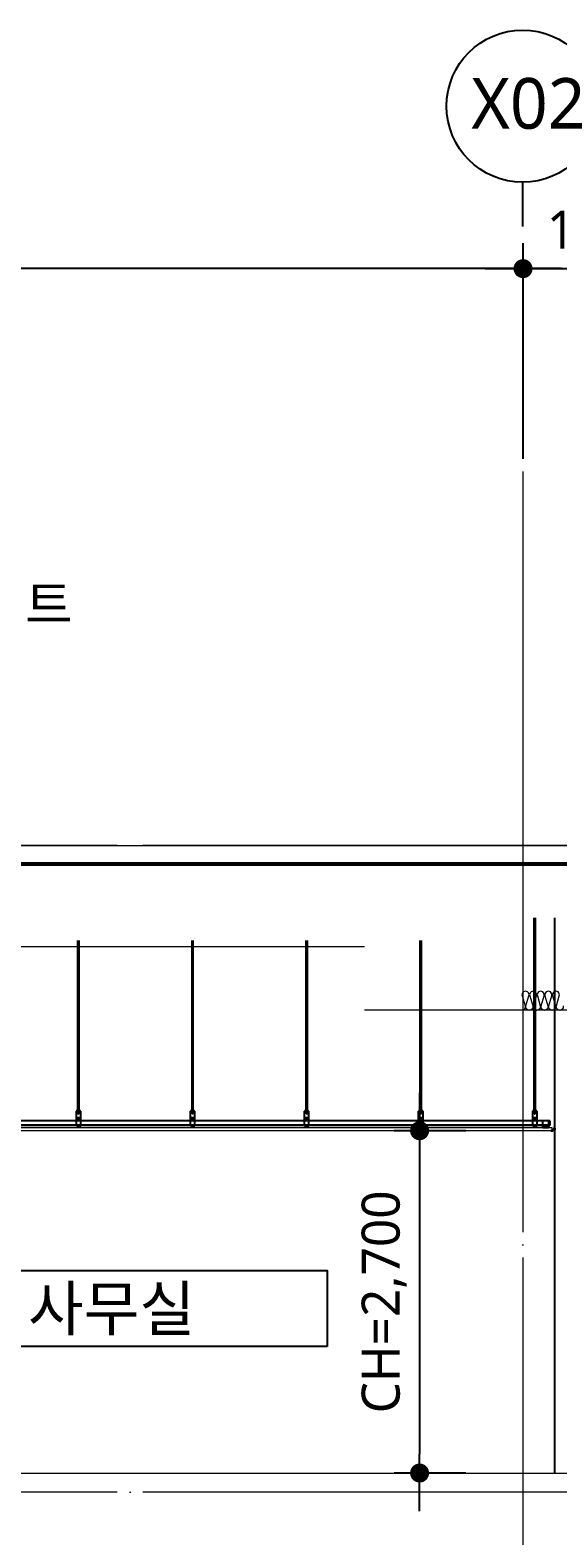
# Model space of a CAD drawing. Header units: millimetres. Extents: x -420989 to -259189, y -1306565 to -1134794.
# Drawn here: x -274313 to -270149, y -1146940 to -1135062 of the extents above; entities that cross this region are included whole.
import ezdxf
from ezdxf.enums import TextEntityAlignment as Align

# ---------------------------------------------------------------- set-up
doc = ezdxf.new("R2010")
doc.units = ezdxf.units.MM
doc.header["$LTSCALE"] = 100
doc.header["$MEASUREMENT"] = 0
doc.linetypes.add('CEN', pattern=[62, 60, -1, 0, -1])
doc.linetypes.add('HID', pattern=[2, 1.1, -0.9])
doc.layers.get('0').update_dxf_attribs({"linetype": 'CONTINUOUS'})
for name, color, linetype, lineweight in [('A-AXIS-BUBL', 7, 'CONTINUOUS', 25), ('A-AXIS-LINE', 1, 'CEN', 15), ('A-CONC-LIN1', 2, 'CONTINUOUS', 40), ('A-CONC-LIN2', 7, 'CONTINUOUS', 25), ('A-MKXS-TEXT1', 3, 'CONTINUOUS', 25), ('A-MKXX-NAME', 3, 'CONTINUOUS', 25), ('A-MKXX-SYMB', 7, 'CONTINUOUS', 25), ('A-WAXM-DRYW', 4, 'CONTINUOUS', 25), ('A-XXXX-FIN2', 6, 'CONTINUOUS', 20), ('A-XXXX-INSL2', 8, 'CONTINUOUS', 18), ('A-XXXX-SYMB', 7, 'CONTINUOUS', 25), ('A-XXXX-TXT2', 3, 'CONTINUOUS', 25), ('A-XXXX-WAT1', 9, 'HID', 20)]:
    doc.layers.add(name, color=color, linetype=linetype, lineweight=lineweight)
for name, color, linetype in [('A-DIMS', 7, 'CONTINUOUS'), ('CEIL', 8, 'CONTINUOUS'), ('ELE-8', 8, 'CONTINUOUS'), ('FIN', 5, 'CONTINUOUS')]:
    doc.layers.add(name, color=color, linetype=linetype)
doc.styles.add('HY울릉도L', font='')
doc.styles.add('맑은고딕', font='malgun.ttf')
doc.styles.get('HY울릉도L').set_extended_font_data('HYwulM')
doc.dimstyles.new('CDIM', dxfattribs={"dimtxt": 3, "dimasz": 1.5, "dimexe": 2, "dimexo": 1, "dimgap": 1, "dimtad": 1, "dimdec": 0, "dimrnd": 0.5, "dimzin": 0, "dimdsep": 32, "dimlunit": 6, "dimtxsty": 'HY울릉도L', "dimblk1": '_CIDOT', "dimblk2": '_CIDOT', "dimsah": 1, "dimcen": 5.5, "dimclrd": 2, "dimclre": 2, "dimclrt": 7, "dimadec": 0, "dimazin": 0, "dimtfac": 1, "dimtdec": 0, "dimtix": 1, "dimtmove": 2, "dimatfit": 1, "dimldrblk": '_CIDOT', "dimfxl": 1, "dimtolj": 1, "dimtzin": 0, "dimlwd": -1, "dimarcsym": 0})

# ---------------------------------------------------------------- blocks, each defined once
blk = doc.blocks.new('_CIDOT')
at = {"color": 0, "linetype": 'ByBlock'}
blk.add_line((2, 0), (-1, 0), dxfattribs=at)
at = {"color": 0, "linetype": 'ByBlock', "const_width": 0.5}
blk.add_lwpolyline([(-0.25, 0, 1), (0.25, 0, 1)], format="xyb", close=True, dxfattribs=at)
blk = doc.blocks.new('*D119')
at = {"layer": 'A-DIMS', "lineweight": -2, "transparency": 16777216}
for p, q in [((-281424, -1138444), (-281424, -1136744)), ((-270424, -1138444), (-270424, -1136744))]:
    blk.add_line(p, q, dxfattribs=at)
at = {"layer": 'A-DIMS', "transparency": 16777216}
blk.add_line((-270574, -1136944), (-281274, -1136944), dxfattribs=at)
at = {"layer": 'A-DIMS', "transparency": 16777216, "xscale": 150, "yscale": 150, "zscale": 150, "rotation": 180}
blk.add_blockref('_CIDOT', (-281424, -1136944), dxfattribs=at)
at = {"layer": 'A-DIMS', "transparency": 16777216, "xscale": 150, "yscale": 150, "zscale": 150}
blk.add_blockref('_CIDOT', (-270424, -1136944), dxfattribs=at)
at = {"layer": 'A-DIMS', "color": 3, "transparency": 16777216, "insert": (-275924, -1136663), "char_height": 300, "attachment_point": 5, "style": '맑은고딕'}
blk.add_mtext('\\A1;11,000', dxfattribs=at)
blk = doc.blocks.new('ARROW2')
blk.add_lwpolyline([(-1.002, 0.87), (-0.262, 0), (-1.002, -0.87), (-0.85, -1), (0, 0), (-0.85, 1)], close=True)
for points in [[(-1.002, 0.87), (-0.85, 1), (-0.262, 0), (0, 0)], [(-0.262, 0), (0, 0), (-1.002, -0.87), (-0.85, -1)]]:
    blk.add_solid(points)
at = {"layer": 'A-XXXX-SYMB'}
blk.add_line((0, 0), (-1.002, 0), dxfattribs=at)
blk = doc.blocks.new('*D144')
at = {"layer": 'A-DIMS', "lineweight": -2, "transparency": 16777216}
blk.add_line((-270424, -1138444), (-270424, -1136744), dxfattribs=at)
at = {"layer": 'A-DIMS', "transparency": 16777216}
blk.add_line((-270274, -1136944), (-267574, -1136944), dxfattribs=at)
at = {"layer": 'A-DIMS', "transparency": 16777216, "xscale": 150, "yscale": 150, "zscale": 150, "rotation": 180}
blk.add_blockref('_CIDOT', (-270424, -1136944), dxfattribs=at)
at = {"layer": 'A-DIMS', "transparency": 16777216, "xscale": 150, "yscale": 150, "zscale": 150}
blk.add_blockref('ARROW2', (-267424, -1136944), dxfattribs=at)
at = {"layer": 'A-DIMS', "color": 3, "transparency": 16777216, "insert": (-268924, -1136663), "char_height": 300, "attachment_point": 5, "style": '맑은고딕'}
blk.add_mtext('\\A1;11,000 TO X03', dxfattribs=at)
blk = doc.blocks.new('*D154')
at = {"layer": 'A-DIMS', "lineweight": -2, "transparency": 16777216}
for p, q in [((-270874, -1143744), (-271440, -1143744)), ((-270874, -1146444), (-271440, -1146444))]:
    blk.add_line(p, q, dxfattribs=at)
at = {"layer": 'A-DIMS', "transparency": 16777216}
blk.add_line((-271240, -1143894), (-271240, -1146294), dxfattribs=at)
at = {"layer": 'A-DIMS', "transparency": 16777216, "xscale": 150, "yscale": 150, "zscale": 150}
for p, rotation in [((-271240, -1143744), 90), ((-271240, -1146444), 270)]:
    blk.add_blockref('_CIDOT', p, dxfattribs=dict(at, rotation=rotation))
at = {"layer": 'A-DIMS', "color": 3, "transparency": 16777216, "insert": (-271520, -1145094), "char_height": 300, "attachment_point": 5, "rotation": 90, "style": '맑은고딕'}
blk.add_mtext('\\A1;CH=2,700', dxfattribs=at)

msp = doc.modelspace()

# ---------------------------------------------------------------- linework, layer by layer
at = {"layer": 'A-AXIS-BUBL', "ltscale": 0.2}
msp.add_line((-270424.4, -1136612.4), (-270424.4, -1136262.4), dxfattribs=at)
msp.add_circle((-270426.9, -1135662.4), 600, dxfattribs=at)
at = {"layer": 'A-AXIS-LINE'}
for p, q in [((-270424.4, -1138544.2), (-270424.4, -1180738.7)), ((-267424.4, -1141494.2), (-284424.4, -1141494.2)), ((-267424.4, -1146594.2), (-284424.4, -1146594.2))]:
    msp.add_line(p, q, dxfattribs=at)
at = {"layer": 'A-CONC-LIN1'}
msp.add_line((-281724.4, -1141644.2), (-268924.4, -1141644.2), dxfattribs=at)
at = {"layer": 'A-CONC-LIN2'}
msp.add_lwpolyline([(-268924.4, -1141634.2), (-281699.4, -1141634.2), (-281714.4, -1141619.2), (-281714.4, -1140469.2), (-281739.4, -1140464.2)], dxfattribs=at)
at = {"layer": 'A-MKXX-SYMB'}
msp.add_lwpolyline([(-271969.5, -1145446.7), (-275369.5, -1145446.7), (-275369.5, -1144846.7), (-271969.5, -1144846.7)], close=True, dxfattribs=at)
at = {"layer": 'A-WAXM-DRYW'}
msp.add_line((-270174.4, -1146444.2), (-270174.4, -1142064.2), dxfattribs=at)
at = {"layer": 'A-XXXX-FIN2'}
for p, q in [((-281694.4, -1141494.2), (-268924.4, -1141494.2)), ((-270193.2, -1143722.2), (-281555.6, -1143722.2)), ((-270193.2, -1143744.2), (-281555.6, -1143744.2)), ((-270193.2, -1143744.2), (-270193.2, -1143722.2)), ((-281824.4, -1146444.2), (-268908.4, -1146444.2))]:
    msp.add_line(p, q, dxfattribs=at)
at = {"layer": 'A-XXXX-INSL2'}
for p, q in [((-271674.4, -1142294.2), (-280174.4, -1142294.2)), ((-269174.4, -1142794.2), (-271674.4, -1142794.2))]:
    msp.add_line(p, q, dxfattribs=at)
msp.add_lwpolyline([(-270107.9, -1142757.9, -1.37259), (-270160.9, -1142757.9), (-270137.9, -1142680.6, 1.37259), (-270190.9, -1142680.6), (-270167.9, -1142757.9, -1.37259), (-270220.9, -1142757.9), (-270197.9, -1142680.6, 1.37259), (-270250.9, -1142680.6), (-270227.9, -1142757.9, -1.37259), (-270280.9, -1142757.9), (-270257.9, -1142680.6, 1.37259), (-270310.9, -1142680.6), (-270287.9, -1142757.9, -1.37259), (-270340.9, -1142757.9), (-270317.9, -1142680.6, 1.37259), (-270370.9, -1142680.6), (-270347.9, -1142757.9, -1.37259), (-270400.9, -1142757.9), (-270377.9, -1142680.6, 1.37259), (-270430.9, -1142680.6), (-270407.9, -1142757.9, -0.3979007), (-270424.4, -1142792.4, -0.3979007)], format="xyb", dxfattribs=at)
at = {"layer": 'A-XXXX-WAT1', "ltscale": 50}
msp.add_lwpolyline([(-281739.4, -1140464.2), (-281719.4, -1140472.2), (-281719.4, -1141621.3), (-281701.5, -1141639.2), (-268924.4, -1141639.2)], dxfattribs=at)
at = {"layer": 'CEIL', "color": 9}
for p, q in [((-270205, -1143746.2), (-270205, -1143744.2)), ((-270192, -1143744.2), (-270205, -1143744.2)), ((-270205, -1143746.2), (-270205, -1143744.2)), ((-270192, -1143744.2), (-270205, -1143744.2)), ((-270192, -1143744.2), (-270205, -1143744.2)), ((-270190, -1143746.2), (-270205, -1143746.2)), ((-270190, -1143746.2), (-270205, -1143746.2)), ((-270176.4, -1143737.2), (-270192, -1143737.2)), ((-270192, -1143744.2), (-270192, -1143737.2)), ((-270176.4, -1143737.2), (-270192, -1143737.2)), ((-270192, -1143744.2), (-270192, -1143737.2)), ((-270174.4, -1143739.2), (-270190, -1143739.2)), ((-270190, -1143746.2), (-270190, -1143739.2)), ((-270174.4, -1143739.2), (-270190, -1143739.2)), ((-270190, -1143746.2), (-270190, -1143739.2)), ((-270186.1, -1143728.1), (-270164.3, -1143728.1)), ((-270174.4, -1143714.2), (-270176.4, -1143714.2)), ((-270176.4, -1143737.2), (-270176.4, -1143714.2)), ((-270174.4, -1143714.2), (-270176.4, -1143714.2)), ((-270176.4, -1143737.2), (-270176.4, -1143714.2))]:
    msp.add_line(p, q, dxfattribs=at)
at = {"layer": 'ELE-8'}
for p, q in [((-270335.4, -1143610.7), (-270335.4, -1142064.2)), ((-270325.4, -1143610.7), (-270325.4, -1142064.2)), ((-273935.4, -1143610.7), (-273935.4, -1142244.2)), ((-273925.4, -1143610.7), (-273925.4, -1142244.2)), ((-273035.4, -1143610.7), (-273035.4, -1142244.2)), ((-273025.4, -1143610.7), (-273025.4, -1142244.2)), ((-272135.4, -1143610.7), (-272135.4, -1142244.2)), ((-272125.4, -1143610.7), (-272125.4, -1142244.2)), ((-271235.4, -1143610.7), (-271235.4, -1142244.2)), ((-271225.4, -1143610.7), (-271225.4, -1142244.2)), ((-273947.9, -1143589.2), (-273912.9, -1143589.2)), ((-273947.9, -1143709.2), (-273947.9, -1143589.2)), ((-273947.9, -1143591.2), (-273912.9, -1143591.2)), ((-273947.9, -1143639.2), (-273912.9, -1143639.2)), ((-273942.4, -1143593.2), (-273942.4, -1143587.2)), ((-273942.4, -1143587.2), (-273918.4, -1143587.2)), ((-273942.4, -1143593.2), (-273918.4, -1143593.2)), ((-273942.4, -1143593.2), (-273918.4, -1143593.2)), ((-273939.4, -1143579.2), (-273940.4, -1143580.2)), ((-273940.4, -1143587.2), (-273940.4, -1143580.2)), ((-273940.4, -1143587.2), (-273940.4, -1143580.2)), ((-273940.4, -1143600.2), (-273940.4, -1143593.2)), ((-273939.4, -1143601.2), (-273940.4, -1143600.2)), ((-273939.4, -1143601.2), (-273940.4, -1143600.2)), ((-273939.4, -1143579.2), (-273921.4, -1143579.2)), ((-273939.4, -1143601.2), (-273921.4, -1143601.2)), ((-273937.1, -1143579.2), (-273935.4, -1143580.9)), ((-273937.1, -1143587.2), (-273935.4, -1143585.6)), ((-273937.1, -1143593.2), (-273935.4, -1143594.9)), ((-273937.1, -1143593.2), (-273935.4, -1143594.9)), ((-273937.1, -1143601.2), (-273935.4, -1143599.6)), ((-273933.7, -1143579.2), (-273935.4, -1143580.9)), ((-273933.7, -1143587.2), (-273935.4, -1143585.6)), ((-273933.7, -1143593.2), (-273935.4, -1143594.9)), ((-273935.4, -1143610.7), (-273935.4, -1143593.2)), ((-273933.7, -1143593.2), (-273935.4, -1143594.9)), ((-273933.7, -1143601.2), (-273935.4, -1143599.6)), ((-273925.4, -1143610.7), (-273935.4, -1143610.7)), ((-273935.4, -1143610.7), (-273934.4, -1143611.7)), ((-273926.4, -1143611.7), (-273934.4, -1143611.7)), ((-273930.4, -1143601.2), (-273930.4, -1143593.2)), ((-273930.4, -1143601.2), (-273930.4, -1143593.2)), ((-273927.1, -1143579.2), (-273925.4, -1143580.9)), ((-273927.1, -1143587.2), (-273925.4, -1143585.6)), ((-273927.1, -1143593.2), (-273925.4, -1143594.9)), ((-273927.1, -1143601.2), (-273925.4, -1143599.6)), ((-273925.4, -1143610.7), (-273926.4, -1143611.7)), ((-273923.7, -1143579.2), (-273925.4, -1143580.9)), ((-273923.7, -1143587.2), (-273925.4, -1143585.6)), ((-273923.7, -1143593.2), (-273925.4, -1143594.9)), ((-273925.4, -1143610.7), (-273925.4, -1143593.2)), ((-273923.7, -1143601.2), (-273925.4, -1143599.6)), ((-273920.4, -1143580.2), (-273921.4, -1143579.2)), ((-273920.4, -1143600.2), (-273921.4, -1143601.2)), ((-273920.4, -1143587.2), (-273920.4, -1143580.2)), ((-273920.4, -1143587.2), (-273920.4, -1143580.2)), ((-273920.4, -1143600.2), (-273920.4, -1143593.2)), ((-273918.4, -1143593.2), (-273918.4, -1143587.2)), ((-273912.9, -1143709.2), (-273912.9, -1143589.2)), ((-273047.9, -1143589.2), (-273012.9, -1143589.2)), ((-273047.9, -1143709.2), (-273047.9, -1143589.2)), ((-273047.9, -1143591.2), (-273012.9, -1143591.2)), ((-273047.9, -1143639.2), (-273012.9, -1143639.2)), ((-273042.4, -1143593.2), (-273042.4, -1143587.2)), ((-273042.4, -1143587.2), (-273018.4, -1143587.2)), ((-273042.4, -1143593.2), (-273018.4, -1143593.2)), ((-273042.4, -1143593.2), (-273018.4, -1143593.2)), ((-273039.4, -1143579.2), (-273040.4, -1143580.2)), ((-273040.4, -1143587.2), (-273040.4, -1143580.2)), ((-273040.4, -1143587.2), (-273040.4, -1143580.2)), ((-273040.4, -1143600.2), (-273040.4, -1143593.2)), ((-273039.4, -1143601.2), (-273040.4, -1143600.2)), ((-273039.4, -1143601.2), (-273040.4, -1143600.2)), ((-273039.4, -1143579.2), (-273021.4, -1143579.2)), ((-273039.4, -1143601.2), (-273021.4, -1143601.2)), ((-273037.1, -1143579.2), (-273035.4, -1143580.9)), ((-273037.1, -1143587.2), (-273035.4, -1143585.6)), ((-273037.1, -1143593.2), (-273035.4, -1143594.9)), ((-273037.1, -1143593.2), (-273035.4, -1143594.9)), ((-273037.1, -1143601.2), (-273035.4, -1143599.6)), ((-273033.7, -1143579.2), (-273035.4, -1143580.9)), ((-273033.7, -1143587.2), (-273035.4, -1143585.6)), ((-273033.7, -1143593.2), (-273035.4, -1143594.9)), ((-273035.4, -1143610.7), (-273035.4, -1143593.2)), ((-273033.7, -1143593.2), (-273035.4, -1143594.9)), ((-273033.7, -1143601.2), (-273035.4, -1143599.6)), ((-273025.4, -1143610.7), (-273035.4, -1143610.7)), ((-273035.4, -1143610.7), (-273034.4, -1143611.7)), ((-273026.4, -1143611.7), (-273034.4, -1143611.7)), ((-273030.4, -1143601.2), (-273030.4, -1143593.2)), ((-273030.4, -1143601.2), (-273030.4, -1143593.2)), ((-273027.1, -1143579.2), (-273025.4, -1143580.9)), ((-273027.1, -1143587.2), (-273025.4, -1143585.6)), ((-273027.1, -1143593.2), (-273025.4, -1143594.9)), ((-273027.1, -1143601.2), (-273025.4, -1143599.6)), ((-273025.4, -1143610.7), (-273026.4, -1143611.7)), ((-273023.7, -1143579.2), (-273025.4, -1143580.9)), ((-273023.7, -1143587.2), (-273025.4, -1143585.6)), ((-273023.7, -1143593.2), (-273025.4, -1143594.9)), ((-273025.4, -1143610.7), (-273025.4, -1143593.2)), ((-273023.7, -1143601.2), (-273025.4, -1143599.6)), ((-273020.4, -1143580.2), (-273021.4, -1143579.2)), ((-273020.4, -1143600.2), (-273021.4, -1143601.2)), ((-273020.4, -1143587.2), (-273020.4, -1143580.2)), ((-273020.4, -1143587.2), (-273020.4, -1143580.2)), ((-273020.4, -1143600.2), (-273020.4, -1143593.2)), ((-273018.4, -1143593.2), (-273018.4, -1143587.2)), ((-273012.9, -1143709.2), (-273012.9, -1143589.2)), ((-272147.9, -1143589.2), (-272112.9, -1143589.2)), ((-272147.9, -1143709.2), (-272147.9, -1143589.2)), ((-272147.9, -1143591.2), (-272112.9, -1143591.2)), ((-272147.9, -1143639.2), (-272112.9, -1143639.2)), ((-272142.4, -1143593.2), (-272142.4, -1143587.2)), ((-272142.4, -1143587.2), (-272118.4, -1143587.2)), ((-272142.4, -1143593.2), (-272118.4, -1143593.2)), ((-272142.4, -1143593.2), (-272118.4, -1143593.2)), ((-272139.4, -1143579.2), (-272140.4, -1143580.2)), ((-272140.4, -1143587.2), (-272140.4, -1143580.2)), ((-272140.4, -1143587.2), (-272140.4, -1143580.2)), ((-272140.4, -1143600.2), (-272140.4, -1143593.2)), ((-272139.4, -1143601.2), (-272140.4, -1143600.2)), ((-272139.4, -1143601.2), (-272140.4, -1143600.2)), ((-272139.4, -1143579.2), (-272121.4, -1143579.2)), ((-272139.4, -1143601.2), (-272121.4, -1143601.2)), ((-272137.1, -1143579.2), (-272135.4, -1143580.9)), ((-272137.1, -1143587.2), (-272135.4, -1143585.6)), ((-272137.1, -1143593.2), (-272135.4, -1143594.9)), ((-272137.1, -1143593.2), (-272135.4, -1143594.9)), ((-272137.1, -1143601.2), (-272135.4, -1143599.6)), ((-272133.7, -1143579.2), (-272135.4, -1143580.9)), ((-272133.7, -1143587.2), (-272135.4, -1143585.6)), ((-272133.7, -1143593.2), (-272135.4, -1143594.9)), ((-272135.4, -1143610.7), (-272135.4, -1143593.2)), ((-272133.7, -1143593.2), (-272135.4, -1143594.9)), ((-272133.7, -1143601.2), (-272135.4, -1143599.6)), ((-272125.4, -1143610.7), (-272135.4, -1143610.7)), ((-272135.4, -1143610.7), (-272134.4, -1143611.7)), ((-272126.4, -1143611.7), (-272134.4, -1143611.7)), ((-272130.4, -1143601.2), (-272130.4, -1143593.2)), ((-272130.4, -1143601.2), (-272130.4, -1143593.2)), ((-272127.1, -1143579.2), (-272125.4, -1143580.9)), ((-272127.1, -1143587.2), (-272125.4, -1143585.6)), ((-272127.1, -1143593.2), (-272125.4, -1143594.9)), ((-272127.1, -1143601.2), (-272125.4, -1143599.6)), ((-272125.4, -1143610.7), (-272126.4, -1143611.7)), ((-272123.7, -1143579.2), (-272125.4, -1143580.9)), ((-272123.7, -1143587.2), (-272125.4, -1143585.6)), ((-272123.7, -1143593.2), (-272125.4, -1143594.9)), ((-272125.4, -1143610.7), (-272125.4, -1143593.2)), ((-272123.7, -1143601.2), (-272125.4, -1143599.6)), ((-272120.4, -1143580.2), (-272121.4, -1143579.2)), ((-272120.4, -1143600.2), (-272121.4, -1143601.2)), ((-272120.4, -1143587.2), (-272120.4, -1143580.2)), ((-272120.4, -1143587.2), (-272120.4, -1143580.2)), ((-272120.4, -1143600.2), (-272120.4, -1143593.2)), ((-272118.4, -1143593.2), (-272118.4, -1143587.2)), ((-272112.9, -1143709.2), (-272112.9, -1143589.2)), ((-271247.9, -1143589.2), (-271212.9, -1143589.2)), ((-271247.9, -1143709.2), (-271247.9, -1143589.2)), ((-271247.9, -1143591.2), (-271212.9, -1143591.2)), ((-271247.9, -1143639.2), (-271212.9, -1143639.2)), ((-271242.4, -1143593.2), (-271242.4, -1143587.2)), ((-271242.4, -1143587.2), (-271218.4, -1143587.2)), ((-271242.4, -1143593.2), (-271218.4, -1143593.2)), ((-271242.4, -1143593.2), (-271218.4, -1143593.2)), ((-271239.4, -1143579.2), (-271240.4, -1143580.2)), ((-271240.4, -1143587.2), (-271240.4, -1143580.2)), ((-271240.4, -1143587.2), (-271240.4, -1143580.2)), ((-271240.4, -1143600.2), (-271240.4, -1143593.2)), ((-271239.4, -1143601.2), (-271240.4, -1143600.2)), ((-271239.4, -1143601.2), (-271240.4, -1143600.2)), ((-271239.4, -1143579.2), (-271221.4, -1143579.2)), ((-271239.4, -1143601.2), (-271221.4, -1143601.2)), ((-271237.1, -1143579.2), (-271235.4, -1143580.9)), ((-271237.1, -1143587.2), (-271235.4, -1143585.6)), ((-271237.1, -1143593.2), (-271235.4, -1143594.9)), ((-271237.1, -1143593.2), (-271235.4, -1143594.9)), ((-271237.1, -1143601.2), (-271235.4, -1143599.6)), ((-271233.7, -1143579.2), (-271235.4, -1143580.9)), ((-271233.7, -1143587.2), (-271235.4, -1143585.6)), ((-271233.7, -1143593.2), (-271235.4, -1143594.9)), ((-271235.4, -1143610.7), (-271235.4, -1143593.2)), ((-271233.7, -1143593.2), (-271235.4, -1143594.9)), ((-271233.7, -1143601.2), (-271235.4, -1143599.6)), ((-271225.4, -1143610.7), (-271235.4, -1143610.7)), ((-271235.4, -1143610.7), (-271234.4, -1143611.7)), ((-271226.4, -1143611.7), (-271234.4, -1143611.7)), ((-271230.4, -1143601.2), (-271230.4, -1143593.2)), ((-271230.4, -1143601.2), (-271230.4, -1143593.2)), ((-271227.1, -1143579.2), (-271225.4, -1143580.9)), ((-271227.1, -1143587.2), (-271225.4, -1143585.6)), ((-271227.1, -1143593.2), (-271225.4, -1143594.9)), ((-271227.1, -1143601.2), (-271225.4, -1143599.6)), ((-271225.4, -1143610.7), (-271226.4, -1143611.7)), ((-271223.7, -1143579.2), (-271225.4, -1143580.9)), ((-271223.7, -1143587.2), (-271225.4, -1143585.6)), ((-271223.7, -1143593.2), (-271225.4, -1143594.9)), ((-271225.4, -1143610.7), (-271225.4, -1143593.2)), ((-271223.7, -1143601.2), (-271225.4, -1143599.6)), ((-271220.4, -1143580.2), (-271221.4, -1143579.2)), ((-271220.4, -1143600.2), (-271221.4, -1143601.2)), ((-271220.4, -1143587.2), (-271220.4, -1143580.2)), ((-271220.4, -1143587.2), (-271220.4, -1143580.2)), ((-271220.4, -1143600.2), (-271220.4, -1143593.2)), ((-271218.4, -1143593.2), (-271218.4, -1143587.2)), ((-271212.9, -1143709.2), (-271212.9, -1143589.2)), ((-270347.9, -1143589.2), (-270312.9, -1143589.2)), ((-270347.9, -1143709.2), (-270347.9, -1143589.2)), ((-270347.9, -1143591.2), (-270312.9, -1143591.2)), ((-270347.9, -1143639.2), (-270312.9, -1143639.2)), ((-270342.4, -1143593.2), (-270342.4, -1143587.2)), ((-270342.4, -1143587.2), (-270318.4, -1143587.2)), ((-270342.4, -1143593.2), (-270318.4, -1143593.2)), ((-270342.4, -1143593.2), (-270318.4, -1143593.2)), ((-270339.4, -1143579.2), (-270340.4, -1143580.2)), ((-270340.4, -1143587.2), (-270340.4, -1143580.2)), ((-270340.4, -1143587.2), (-270340.4, -1143580.2)), ((-270340.4, -1143600.2), (-270340.4, -1143593.2)), ((-270339.4, -1143601.2), (-270340.4, -1143600.2)), ((-270339.4, -1143601.2), (-270340.4, -1143600.2)), ((-270339.4, -1143579.2), (-270321.4, -1143579.2)), ((-270339.4, -1143601.2), (-270321.4, -1143601.2)), ((-270337.1, -1143579.2), (-270335.4, -1143580.9)), ((-270337.1, -1143587.2), (-270335.4, -1143585.6)), ((-270337.1, -1143593.2), (-270335.4, -1143594.9)), ((-270337.1, -1143593.2), (-270335.4, -1143594.9)), ((-270337.1, -1143601.2), (-270335.4, -1143599.6)), ((-270333.7, -1143579.2), (-270335.4, -1143580.9)), ((-270333.7, -1143587.2), (-270335.4, -1143585.6)), ((-270333.7, -1143593.2), (-270335.4, -1143594.9)), ((-270335.4, -1143610.7), (-270335.4, -1143593.2)), ((-270333.7, -1143593.2), (-270335.4, -1143594.9)), ((-270333.7, -1143601.2), (-270335.4, -1143599.6)), ((-270325.4, -1143610.7), (-270335.4, -1143610.7)), ((-270335.4, -1143610.7), (-270334.4, -1143611.7)), ((-270326.4, -1143611.7), (-270334.4, -1143611.7)), ((-270330.4, -1143601.2), (-270330.4, -1143593.2)), ((-270330.4, -1143601.2), (-270330.4, -1143593.2)), ((-270327.1, -1143579.2), (-270325.4, -1143580.9)), ((-270327.1, -1143587.2), (-270325.4, -1143585.6)), ((-270327.1, -1143593.2), (-270325.4, -1143594.9)), ((-270327.1, -1143601.2), (-270325.4, -1143599.6)), ((-270325.4, -1143610.7), (-270326.4, -1143611.7)), ((-270323.7, -1143579.2), (-270325.4, -1143580.9)), ((-270323.7, -1143587.2), (-270325.4, -1143585.6)), ((-270323.7, -1143593.2), (-270325.4, -1143594.9)), ((-270325.4, -1143610.7), (-270325.4, -1143593.2)), ((-270323.7, -1143601.2), (-270325.4, -1143599.6)), ((-270320.4, -1143580.2), (-270321.4, -1143579.2)), ((-270320.4, -1143600.2), (-270321.4, -1143601.2)), ((-270320.4, -1143587.2), (-270320.4, -1143580.2)), ((-270320.4, -1143587.2), (-270320.4, -1143580.2)), ((-270320.4, -1143600.2), (-270320.4, -1143593.2)), ((-270318.4, -1143593.2), (-270318.4, -1143587.2)), ((-270312.9, -1143709.2), (-270312.9, -1143589.2)), ((-273947.9, -1143709.2), (-273912.9, -1143709.2)), ((-273047.9, -1143709.2), (-273012.9, -1143709.2)), ((-272147.9, -1143709.2), (-272112.9, -1143709.2)), ((-271247.9, -1143709.2), (-271212.9, -1143709.2)), ((-270347.9, -1143709.2), (-270312.9, -1143709.2))]:
    msp.add_line(p, q, dxfattribs=at)
for centre in [(-273930.4, -1143654), (-273030.4, -1143654), (-272130.4, -1143654), (-271230.4, -1143654), (-270330.4, -1143654)]:
    msp.add_circle(centre, 6.1, dxfattribs=at)
at = {"layer": 'FIN', "color": 8}
for p, q in [((-270213.2, -1143665.2), (-281480.6, -1143665.2)), ((-270213.2, -1143666.2), (-281480.6, -1143666.2)), ((-270268.2, -1143696), (-270268.2, -1143664.2)), ((-270268.2, -1143664.2), (-270223.2, -1143664.2)), ((-270223.2, -1143664.2), (-270223.2, -1143696)), ((-270223.2, -1143665.2), (-270213.2, -1143665.2)), ((-270223.2, -1143666.2), (-270213.2, -1143666.2)), ((-270213.2, -1143665.2), (-270213.2, -1143702.2)), ((-270213.2, -1143702.2), (-281490.6, -1143702.2)), ((-270213.2, -1143701.2), (-281489.6, -1143701.2)), ((-270258.2, -1143701.9), (-270268.2, -1143696)), ((-270268.2, -1143722.2), (-270268.2, -1143703.2)), ((-270268.2, -1143703.2), (-270258.2, -1143703.2)), ((-270267.2, -1143721.2), (-270267.2, -1143704.2)), ((-270267.2, -1143704.2), (-270258.2, -1143704.2)), ((-270224.2, -1143714.1), (-270267.2, -1143714.1)), ((-270259.9, -1143721.2), (-270267.2, -1143721.2)), ((-270256.9, -1143716), (-270259.9, -1143721.2)), ((-270259.3, -1143722.2), (-270256.9, -1143718)), ((-270258.2, -1143704.2), (-270258.2, -1143701.9)), ((-270254, -1143721.2), (-270256.9, -1143716)), ((-270256.9, -1143718), (-270254.6, -1143722.2)), ((-270237.4, -1143721.2), (-270254, -1143721.2)), ((-270234.4, -1143716), (-270237.4, -1143721.2)), ((-270236.8, -1143722.2), (-270234.4, -1143718)), ((-270231.5, -1143721.2), (-270234.4, -1143716)), ((-270234.4, -1143718), (-270232.1, -1143722.2)), ((-270223.2, -1143696), (-270233.2, -1143701.9)), ((-270233.2, -1143701.9), (-270233.2, -1143704.2)), ((-270213.2, -1143702.2), (-270233.2, -1143702.2)), ((-270233.2, -1143703.2), (-270223.2, -1143703.2)), ((-270233.2, -1143704.2), (-270224.2, -1143704.2)), ((-270213.2, -1143701.2), (-270232.2, -1143701.2)), ((-270231.8, -1143702.2), (-270213.2, -1143702.2)), ((-270224.2, -1143721.2), (-270231.5, -1143721.2)), ((-270224.2, -1143704.2), (-270224.2, -1143721.2)), ((-270223.2, -1143722.2), (-270223.2, -1143703.2))]:
    msp.add_line(p, q, dxfattribs=at)

# ---------------------------------------------------------------- texts
at = {"layer": 'A-MKXS-TEXT1', "style": '맑은고딕'}
msp.add_text('THK130 무근콘크리트', height=300, dxfattribs=at).set_placement((-277755.9, -1139592.1), align=Align.MIDDLE_LEFT)
at = {"layer": 'A-MKXX-NAME', "style": '맑은고딕'}
msp.add_text('사무실', height=350, dxfattribs=at).set_placement((-273669.5, -1145146.7), align=Align.MIDDLE_CENTER)
at = {"layer": 'A-XXXX-TXT2', "ltscale": 0.2, "style": '맑은고딕'}
msp.add_text('X02', height=400, dxfattribs=at).set_placement((-270381.7, -1135640.3), align=Align.MIDDLE)

# ---------------------------------------------------------------- dimensions: what is measured, and where the dimension line sits
at = {"layer": 'A-DIMS'}
dim = msp.add_linear_dim(base=(-267424.4, -1136944.2), p1=(-270424.4, -1138544.2), p2=(-267424.4, -1138544.2), text='11,000 TO X03', dimstyle='CDIM', override={"dimscale": 100, "dimtxsty": '맑은고딕', "dimblk2": 'ARROW2', "dimse2": 1, "dimclrd": 256, "dimclre": 256, "dimclrt": 3}, dxfattribs=at)
dim.commit()
dim.dimension.update_dxf_attribs({"geometry": '*D144', "text_midpoint": (-268924.4, -1136663.3)})
dim = msp.add_linear_dim(base=(-281424.4, -1136944.2), p1=(-270424.4, -1138544.2), p2=(-281424.4, -1138544.2), angle=180, dimstyle='CDIM', override={"dimscale": 100, "dimtxsty": '맑은고딕', "dimclrd": 256, "dimclre": 256, "dimclrt": 3}, dxfattribs=at)
dim.commit()
dim.dimension.update_dxf_attribs({"geometry": '*D119', "text_midpoint": (-275924.4, -1136663.3)})
dim = msp.add_linear_dim(base=(-271240.2, -1146444.2), p1=(-270774.4, -1143744.2), p2=(-270774.4, -1146444.2), angle=90, text='CH=<>', dimstyle='CDIM', override={"dimscale": 100, "dimtxsty": '맑은고딕', "dimclrd": 256, "dimclre": 256, "dimclrt": 3}, dxfattribs=at)
dim.commit()
dim.dimension.update_dxf_attribs({"geometry": '*D154', "text_midpoint": (-271520.3, -1145094.2)})

doc.saveas('drawing.dxf')
